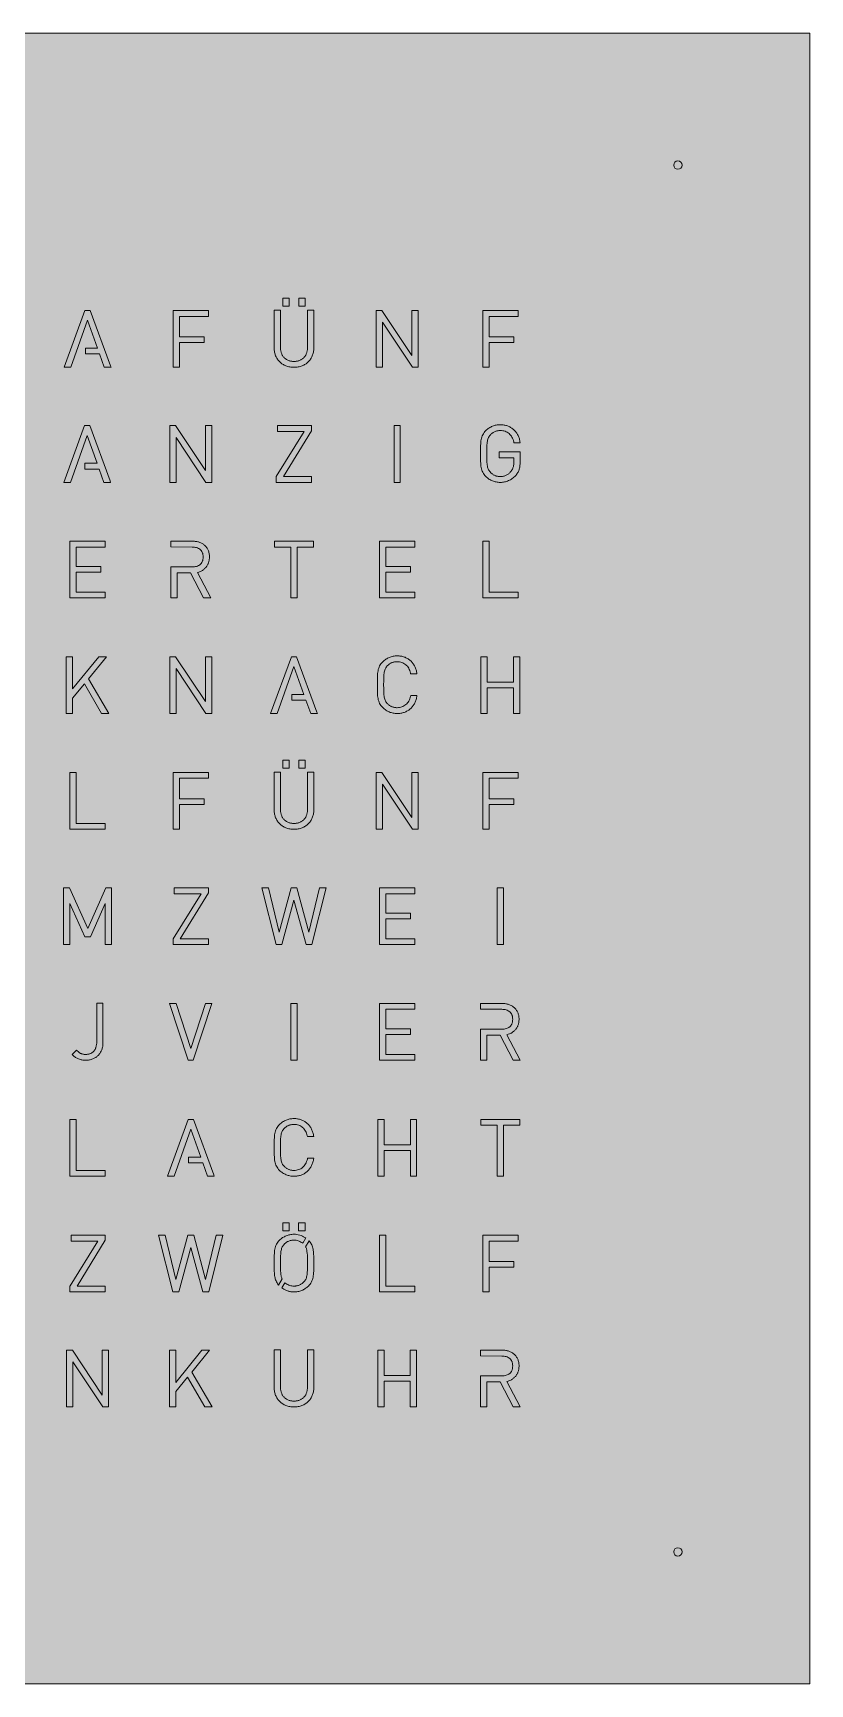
# Model space of a CAD drawing. Header units: inches. Extents: x 0 to 500, y 0 to 500.
# Drawn here: x 264.7 to 500, y 0 to 500 of the extents above; entities that cross this region are included whole.
import ezdxf

# ---------------------------------------------------------------- set-up
doc = ezdxf.new("R2010")
doc.units = ezdxf.units.IN
doc.header["$MEASUREMENT"] = 0
doc.layers.add('BUCHSTABEN', color=7, linetype='Continuous')

msp = doc.modelspace()

# ---------------------------------------------------------------- hatches: boundary and pattern name
at = {"layer": 'BUCHSTABEN'}
h = msp.add_hatch(color=38, dxfattribs=at)
h.dxf.hatch_style = 2
h.paths.add_polyline_path([(0, 0), (500, 0), (500, 500), (0, 500)])

# ---------------------------------------------------------------- linework, layer by layer
at = {"layer": 'BUCHSTABEN', "lineweight": 0}
for points in [[(0, 0), (500, 0), (500, 500), (0, 500), (0, 0)], [(282.03, 415.95), (280.46, 415.95), (274.14, 398.77), (276.18, 398.77), (281.25, 412.99), (284.25, 404.55), (280.6, 404.55), (280.6, 402.79), (284.88, 402.79), (286.32, 398.77), (288.36, 398.77), (288.19, 399.2), (282.03, 415.95)], [(317.84, 415.95), (307.16, 415.95), (307.16, 398.77), (309.06, 398.77), (309.06, 406.27), (316.54, 406.27), (316.54, 408.03), (309.06, 408.03), (309.06, 414.19), (317.84, 414.19), (317.84, 415.95)], [(349.74, 416.09), (347.84, 416.09), (347.84, 404.76), (347.84, 404.52), (347.82, 404.29), (347.8, 404.06), (347.77, 403.84), (347.73, 403.62), (347.68, 403.42), (347.62, 403.21), (347.55, 403.01), (347.48, 402.82), (347.39, 402.64), (347.3, 402.46), (347.2, 402.29), (347.09, 402.13), (346.98, 401.97), (346.86, 401.82), (346.73, 401.68), (346.59, 401.55), (346.44, 401.42), (346.29, 401.3), (346.14, 401.19), (345.97, 401.09), (345.8, 400.99), (345.62, 400.91), (345.44, 400.83), (345.25, 400.76), (345.05, 400.7), (344.85, 400.65), (344.64, 400.61), (344.43, 400.58), (344.21, 400.55), (343.98, 400.54), (343.75, 400.53), (343.52, 400.54), (343.3, 400.55), (343.08, 400.58), (342.86, 400.61), (342.65, 400.65), (342.45, 400.7), (342.26, 400.76), (342.06, 400.83), (341.88, 400.91), (341.7, 400.99), (341.53, 401.09), (341.37, 401.19), (341.21, 401.3), (341.06, 401.42), (340.91, 401.55), (340.78, 401.68), (340.64, 401.82), (340.52, 401.97), (340.41, 402.13), (340.3, 402.29), (340.2, 402.46), (340.11, 402.64), (340.03, 402.82), (339.95, 403.01), (339.89, 403.21), (339.83, 403.42), (339.78, 403.62), (339.74, 403.84), (339.7, 404.06), (339.68, 404.29), (339.67, 404.52), (339.66, 404.76), (339.66, 416.09), (337.76, 416.09), (337.76, 404.6), (337.76, 404.28), (337.79, 403.97), (337.82, 403.66), (337.87, 403.36), (337.93, 403.07), (338.01, 402.78), (338.1, 402.51), (338.2, 402.24), (338.31, 401.98), (338.44, 401.72), (338.58, 401.48), (338.72, 401.24), (338.88, 401.02), (339.06, 400.8), (339.24, 400.59), (339.43, 400.4), (339.64, 400.21), (339.85, 400.03), (340.07, 399.86), (340.3, 399.71), (340.55, 399.56), (340.8, 399.43), (341.06, 399.31), (341.33, 399.2), (341.6, 399.1), (341.89, 399.01), (342.18, 398.94), (342.48, 398.88), (342.79, 398.83), (343.1, 398.8), (343.42, 398.78), (343.75, 398.77), (344.08, 398.78), (344.4, 398.8), (344.71, 398.83), (345.02, 398.88), (345.32, 398.94), (345.61, 399.01), (345.9, 399.1), (346.18, 399.2), (346.44, 399.31), (346.7, 399.43), (346.95, 399.56), (347.2, 399.71), (347.43, 399.86), (347.65, 400.03), (347.87, 400.21), (348.07, 400.4), (348.26, 400.59), (348.44, 400.8), (348.62, 401.02), (348.78, 401.24), (348.93, 401.48), (349.06, 401.72), (349.19, 401.98), (349.3, 402.24), (349.4, 402.51), (349.49, 402.78), (349.57, 403.07), (349.63, 403.36), (349.68, 403.66), (349.71, 403.97), (349.73, 404.28), (349.74, 404.6), (349.74, 416.09)], [(340.34, 419.69), (342.33, 419.69), (342.33, 417.26), (340.34, 417.26), (340.34, 419.69)], [(345.17, 417.26), (347.16, 417.26), (347.16, 419.69), (345.17, 419.69), (345.17, 417.26)], [(381.35, 415.95), (379.45, 415.95), (379.45, 402.37), (370.4, 415.95), (368.65, 415.95), (368.65, 398.77), (370.55, 398.77), (370.55, 412.39), (379.6, 398.77), (381.35, 398.77), (381.35, 415.95)], [(411.59, 415.95), (400.91, 415.95), (400.91, 398.77), (402.81, 398.77), (402.81, 406.27), (410.29, 406.27), (410.29, 408.03), (402.81, 408.03), (402.81, 414.19), (411.59, 414.19), (411.59, 415.95)], [(281.9, 381.09), (280.33, 381.09), (274.01, 363.91), (276.05, 363.91), (281.12, 378.13), (284.12, 369.69), (280.46, 369.69), (280.46, 367.93), (284.74, 367.93), (286.18, 363.91), (288.22, 363.91), (288.06, 364.35), (281.9, 381.09)], [(318.85, 381.09), (316.95, 381.09), (316.95, 367.51), (307.9, 381.09), (306.15, 381.09), (306.15, 363.91), (308.05, 363.91), (308.05, 377.53), (317.1, 363.91), (318.85, 363.91), (318.85, 381.09)], [(349.1, 381.09), (338.74, 381.09), (338.74, 379.33), (346.85, 379.33), (338.4, 365.65), (338.4, 363.91), (349.1, 363.91), (349.1, 365.67), (340.57, 365.67), (349.1, 379.56), (349.1, 381.09)], [(374.05, 363.91), (375.95, 363.91), (375.95, 381.1), (374.05, 381.1), (374.05, 363.91)], [(406.23, 381.37), (405.92, 381.37), (405.61, 381.34), (405.31, 381.31), (405.01, 381.26), (404.71, 381.19), (404.42, 381.11), (404.14, 381.02), (403.86, 380.91), (403.58, 380.79), (403.32, 380.66), (403.06, 380.51), (402.8, 380.35), (402.56, 380.18), (402.32, 379.99), (402.09, 379.79), (401.87, 379.58), (401.58, 379.28), (401.33, 378.97), (401.11, 378.65), (400.93, 378.32), (400.77, 377.99), (400.64, 377.63), (400.53, 377.26), (400.44, 376.87), (400.38, 376.45), (400.32, 376.01), (400.29, 375.54), (400.27, 375.04), (400.24, 373.92), (400.24, 372.64), (400.24, 371.36), (400.25, 370.79), (400.27, 370.25), (400.29, 369.74), (400.32, 369.27), (400.38, 368.83), (400.44, 368.42), (400.53, 368.02), (400.64, 367.65), (400.77, 367.3), (400.93, 366.96), (401.11, 366.63), (401.33, 366.32), (401.58, 366.01), (401.87, 365.7), (402.09, 365.49), (402.32, 365.29), (402.56, 365.11), (402.8, 364.93), (403.06, 364.77), (403.32, 364.63), (403.58, 364.49), (403.86, 364.37), (404.14, 364.26), (404.42, 364.17), (404.71, 364.09), (405.01, 364.03), (405.31, 363.98), (405.61, 363.94), (405.92, 363.92), (406.23, 363.91), (406.56, 363.92), (406.88, 363.94), (407.21, 363.99), (407.52, 364.04), (407.84, 364.12), (408.15, 364.21), (408.45, 364.31), (408.75, 364.44), (409.03, 364.57), (409.32, 364.72), (409.59, 364.89), (409.85, 365.07), (410.11, 365.26), (410.35, 365.47), (410.59, 365.68), (410.81, 365.92), (410.99, 366.12), (411.16, 366.33), (411.31, 366.55), (411.46, 366.77), (411.59, 366.99), (411.7, 367.23), (411.81, 367.47), (411.9, 367.73), (411.98, 367.99), (412.05, 368.26), (412.11, 368.54), (412.16, 368.84), (412.19, 369.14), (412.22, 369.46), (412.24, 369.79), (412.24, 370.13), (412.24, 373.15), (405.91, 373.15), (405.91, 371.39), (410.34, 371.39), (410.34, 370.22), (410.33, 369.73), (410.29, 369.28), (410.26, 369.07), (410.22, 368.86), (410.18, 368.67), (410.12, 368.48), (410.06, 368.3), (410, 368.12), (409.92, 367.95), (409.84, 367.78), (409.74, 367.62), (409.64, 367.46), (409.53, 367.31), (409.41, 367.16), (409.26, 366.99), (409.11, 366.82), (408.94, 366.67), (408.77, 366.53), (408.59, 366.39), (408.4, 366.27), (408.2, 366.16), (408, 366.06), (407.79, 365.97), (407.58, 365.89), (407.37, 365.83), (407.15, 365.77), (406.92, 365.73), (406.69, 365.7), (406.46, 365.68), (406.23, 365.67), (406.02, 365.68), (405.82, 365.69), (405.61, 365.72), (405.41, 365.75), (405.21, 365.79), (405.02, 365.84), (404.83, 365.9), (404.64, 365.98), (404.46, 366.06), (404.28, 366.14), (404.11, 366.24), (403.94, 366.35), (403.78, 366.46), (403.62, 366.58), (403.47, 366.71), (403.32, 366.85), (403.13, 367.06), (402.96, 367.27), (402.81, 367.49), (402.67, 367.73), (402.56, 367.98), (402.47, 368.25), (402.39, 368.54), (402.32, 368.85), (402.27, 369.19), (402.22, 369.57), (402.19, 369.98), (402.17, 370.42), (402.14, 371.44), (402.14, 372.64), (402.14, 373.85), (402.17, 374.86), (402.19, 375.31), (402.22, 375.71), (402.27, 376.09), (402.32, 376.43), (402.39, 376.74), (402.47, 377.04), (402.56, 377.3), (402.67, 377.55), (402.81, 377.79), (402.96, 378.01), (403.13, 378.22), (403.32, 378.43), (403.47, 378.57), (403.62, 378.7), (403.78, 378.82), (403.94, 378.94), (404.11, 379.04), (404.28, 379.14), (404.46, 379.23), (404.64, 379.31), (404.83, 379.38), (405.02, 379.44), (405.21, 379.49), (405.41, 379.53), (405.61, 379.57), (405.82, 379.59), (406.02, 379.6), (406.23, 379.61), (406.61, 379.59), (406.97, 379.55), (407.33, 379.47), (407.67, 379.37), (407.99, 379.24), (408.3, 379.08), (408.59, 378.89), (408.86, 378.68), (409.12, 378.44), (409.35, 378.18), (409.57, 377.9), (409.76, 377.59), (409.93, 377.26), (410.08, 376.91), (410.2, 376.54), (410.3, 376.15), (410.35, 375.89), (412.26, 375.89), (412.19, 376.27), (412.13, 376.56), (412.07, 376.84), (411.99, 377.12), (411.91, 377.38), (411.81, 377.64), (411.7, 377.9), (411.59, 378.14), (411.46, 378.38), (411.33, 378.61), (411.19, 378.83), (411.04, 379.04), (410.88, 379.25), (410.71, 379.45), (410.54, 379.63), (410.35, 379.81), (410.16, 379.99), (409.96, 380.15), (409.76, 380.3), (409.55, 380.44), (409.33, 380.58), (409.1, 380.7), (408.87, 380.81), (408.63, 380.92), (408.38, 381.01), (408.13, 381.1), (407.88, 381.17), (407.61, 381.23), (407.35, 381.28), (407.08, 381.32), (406.8, 381.35), (406.52, 381.37), (406.23, 381.37)], [(286.59, 346.09), (275.91, 346.09), (275.91, 328.91), (286.59, 328.91), (286.59, 330.67), (277.81, 330.67), (277.81, 336.69), (285.29, 336.69), (285.29, 338.45), (277.81, 338.45), (277.81, 344.33), (286.59, 344.33), (286.59, 346.09)], [(313.08, 346.09), (306.46, 346.09), (306.46, 344.34), (312.92, 344.33), (313.29, 344.31), (313.64, 344.27), (313.97, 344.22), (314.28, 344.14), (314.57, 344.04), (314.85, 343.91), (315.1, 343.76), (315.21, 343.68), (315.32, 343.59), (315.43, 343.5), (315.53, 343.4), (315.62, 343.29), (315.71, 343.18), (315.79, 343.06), (315.86, 342.93), (315.93, 342.8), (315.99, 342.66), (316.05, 342.52), (316.1, 342.36), (316.14, 342.2), (316.17, 342.04), (316.22, 341.69), (316.24, 341.31), (316.22, 340.93), (316.17, 340.58), (316.14, 340.41), (316.1, 340.25), (316.05, 340.1), (315.99, 339.95), (315.93, 339.82), (315.86, 339.68), (315.79, 339.56), (315.71, 339.44), (315.62, 339.33), (315.53, 339.22), (315.43, 339.12), (315.32, 339.02), (315.21, 338.94), (315.1, 338.85), (314.85, 338.71), (314.57, 338.58), (314.28, 338.48), (313.97, 338.4), (313.64, 338.34), (313.29, 338.31), (312.92, 338.29), (306.46, 338.29), (306.46, 328.91), (308.36, 328.91), (308.36, 336.53), (312.39, 336.53), (316.34, 328.91), (318.54, 328.91), (314.5, 336.64), (314.9, 336.75), (315.29, 336.89), (315.65, 337.06), (315.83, 337.15), (316, 337.25), (316.16, 337.36), (316.32, 337.47), (316.47, 337.59), (316.62, 337.71), (316.76, 337.84), (316.9, 337.98), (317.03, 338.12), (317.15, 338.27), (317.27, 338.42), (317.38, 338.58), (317.48, 338.74), (317.58, 338.91), (317.66, 339.09), (317.75, 339.27), (317.82, 339.45), (317.89, 339.64), (317.95, 339.84), (318, 340.04), (318.04, 340.24), (318.08, 340.45), (318.11, 340.66), (318.13, 340.88), (318.14, 341.1), (318.14, 341.33), (318.14, 341.61), (318.12, 341.88), (318.09, 342.15), (318.04, 342.41), (317.99, 342.66), (317.92, 342.9), (317.84, 343.14), (317.75, 343.37), (317.65, 343.58), (317.54, 343.8), (317.42, 344), (317.29, 344.19), (317.15, 344.37), (317, 344.55), (316.84, 344.72), (316.67, 344.87), (316.5, 345.02), (316.31, 345.16), (316.12, 345.29), (315.92, 345.4), (315.72, 345.51), (315.5, 345.61), (315.28, 345.7), (315.06, 345.79), (314.83, 345.86), (314.59, 345.92), (314.35, 345.97), (314.11, 346.01), (313.86, 346.05), (313.6, 346.07), (313.34, 346.09), (313.08, 346.09)], [(349.64, 346.09), (337.86, 346.09), (337.86, 344.33), (342.79, 344.33), (342.79, 328.91), (344.69, 328.91), (344.69, 344.33), (349.64, 344.33), (349.64, 346.09)], [(380.34, 346.09), (369.66, 346.09), (369.66, 328.91), (380.34, 328.91), (380.34, 330.67), (371.56, 330.67), (371.56, 336.69), (379.04, 336.69), (379.04, 338.45), (371.56, 338.45), (371.56, 344.33), (380.34, 344.33), (380.34, 346.09)], [(402.81, 346.09), (400.91, 346.09), (400.91, 328.91), (411.59, 328.91), (411.59, 330.67), (402.81, 330.67), (402.81, 346.09)], [(286.95, 311.09), (284.61, 311.09), (276.71, 301.34), (276.71, 311.09), (274.8, 311.09), (274.8, 293.91), (276.71, 293.91), (276.71, 298.6), (280.28, 302.93), (285.46, 293.91), (287.7, 293.91), (281.56, 304.42), (286.95, 311.09)], [(318.85, 311.09), (316.95, 311.09), (316.95, 297.51), (307.9, 311.09), (306.15, 311.09), (306.15, 293.91), (308.05, 293.91), (308.05, 307.53), (317.1, 293.91), (318.85, 293.91), (318.85, 311.09)], [(344.53, 311.09), (342.96, 311.09), (336.64, 293.91), (338.68, 293.91), (343.75, 308.13), (346.75, 299.69), (343.1, 299.69), (343.1, 297.93), (347.38, 297.93), (348.82, 293.91), (350.85, 293.91), (350.7, 294.34), (344.53, 311.09)], [(374.99, 311.37), (374.68, 311.36), (374.38, 311.34), (374.07, 311.31), (373.77, 311.25), (373.48, 311.19), (373.19, 311.11), (372.9, 311.02), (372.62, 310.91), (372.35, 310.79), (372.08, 310.65), (371.82, 310.51), (371.56, 310.35), (371.32, 310.18), (371.08, 309.99), (370.85, 309.79), (370.63, 309.58), (370.34, 309.28), (370.09, 308.97), (369.87, 308.65), (369.69, 308.32), (369.53, 307.98), (369.4, 307.63), (369.29, 307.26), (369.2, 306.87), (369.14, 306.45), (369.09, 306.01), (369.05, 305.54), (369.03, 305.04), (369, 303.92), (369, 302.64), (369, 301.36), (369.01, 300.79), (369.03, 300.25), (369.05, 299.74), (369.09, 299.27), (369.14, 298.83), (369.2, 298.41), (369.29, 298.02), (369.4, 297.65), (369.53, 297.3), (369.69, 296.96), (369.87, 296.63), (370.09, 296.32), (370.34, 296.01), (370.63, 295.7), (370.85, 295.49), (371.08, 295.29), (371.32, 295.11), (371.56, 294.93), (371.82, 294.77), (372.08, 294.63), (372.35, 294.49), (372.62, 294.37), (372.9, 294.26), (373.19, 294.17), (373.48, 294.09), (373.77, 294.03), (374.07, 293.97), (374.38, 293.94), (374.68, 293.92), (374.99, 293.91), (375.28, 293.91), (375.56, 293.93), (375.84, 293.96), (376.12, 294), (376.38, 294.05), (376.64, 294.11), (376.9, 294.18), (377.15, 294.26), (377.39, 294.36), (377.63, 294.46), (377.86, 294.57), (378.09, 294.69), (378.31, 294.82), (378.52, 294.97), (378.72, 295.12), (378.92, 295.28), (379.1, 295.45), (379.29, 295.63), (379.46, 295.82), (379.62, 296.01), (379.78, 296.22), (379.93, 296.43), (380.07, 296.65), (380.2, 296.88), (380.33, 297.12), (380.44, 297.37), (380.55, 297.62), (380.64, 297.88), (380.73, 298.15), (380.81, 298.43), (380.87, 298.71), (380.93, 299.01), (381, 299.39), (379.12, 299.39), (379.06, 299.13), (378.96, 298.74), (378.84, 298.37), (378.69, 298.02), (378.52, 297.69), (378.33, 297.39), (378.12, 297.1), (377.88, 296.84), (377.63, 296.6), (377.35, 296.39), (377.06, 296.2), (376.75, 296.04), (376.43, 295.91), (376.09, 295.81), (375.74, 295.73), (375.37, 295.69), (374.99, 295.67), (374.78, 295.68), (374.58, 295.69), (374.38, 295.72), (374.18, 295.75), (373.98, 295.79), (373.78, 295.84), (373.59, 295.91), (373.41, 295.98), (373.22, 296.06), (373.05, 296.14), (372.87, 296.24), (372.7, 296.35), (372.54, 296.46), (372.38, 296.58), (372.23, 296.71), (372.08, 296.85), (371.89, 297.06), (371.72, 297.27), (371.57, 297.49), (371.44, 297.73), (371.33, 297.98), (371.23, 298.25), (371.15, 298.54), (371.08, 298.85), (371.03, 299.19), (370.99, 299.57), (370.96, 299.98), (370.93, 300.42), (370.91, 301.44), (370.9, 302.64), (370.91, 303.84), (370.93, 304.86), (370.96, 305.3), (370.99, 305.71), (371.03, 306.09), (371.08, 306.43), (371.15, 306.74), (371.23, 307.03), (371.33, 307.3), (371.44, 307.55), (371.57, 307.79), (371.72, 308.01), (371.89, 308.22), (372.08, 308.43), (372.23, 308.57), (372.38, 308.7), (372.54, 308.82), (372.7, 308.93), (372.87, 309.04), (373.05, 309.14), (373.22, 309.23), (373.41, 309.31), (373.59, 309.38), (373.78, 309.44), (373.98, 309.49), (374.18, 309.53), (374.38, 309.57), (374.58, 309.59), (374.78, 309.61), (374.99, 309.61), (375.37, 309.59), (375.74, 309.55), (376.09, 309.48), (376.42, 309.37), (376.74, 309.24), (377.05, 309.09), (377.33, 308.9), (377.6, 308.69), (377.85, 308.46), (378.08, 308.2), (378.29, 307.91), (378.48, 307.61), (378.65, 307.27), (378.8, 306.92), (378.92, 306.55), (379.02, 306.15), (379.07, 305.89), (381, 305.89), (380.93, 306.27), (380.87, 306.56), (380.81, 306.85), (380.73, 307.13), (380.64, 307.39), (380.55, 307.66), (380.44, 307.91), (380.33, 308.16), (380.2, 308.4), (380.07, 308.63), (379.93, 308.85), (379.78, 309.06), (379.62, 309.27), (379.46, 309.47), (379.29, 309.65), (379.1, 309.83), (378.92, 310), (378.72, 310.16), (378.52, 310.31), (378.31, 310.45), (378.09, 310.59), (377.86, 310.71), (377.63, 310.82), (377.39, 310.93), (377.15, 311.02), (376.9, 311.1), (376.64, 311.17), (376.38, 311.23), (376.12, 311.28), (375.84, 311.32), (375.56, 311.35), (375.28, 311.37), (374.99, 311.37)], [(412.13, 311.09), (410.23, 311.09), (410.23, 303.45), (402.26, 303.45), (402.26, 311.09), (400.37, 311.09), (400.37, 293.91), (402.26, 293.91), (402.26, 301.69), (410.23, 301.69), (410.23, 293.91), (412.13, 293.91), (412.13, 311.09)], [(277.81, 276.04), (275.91, 276.04), (275.91, 258.86), (286.59, 258.86), (286.59, 260.62), (277.81, 260.62), (277.81, 276.04)], [(317.84, 276.04), (307.16, 276.04), (307.16, 258.86), (309.06, 258.86), (309.06, 266.36), (316.54, 266.36), (316.54, 268.12), (309.06, 268.12), (309.06, 274.28), (317.84, 274.28), (317.84, 276.04)], [(349.74, 276.18), (347.84, 276.18), (347.84, 264.85), (347.84, 264.61), (347.82, 264.38), (347.8, 264.15), (347.77, 263.93), (347.73, 263.72), (347.68, 263.51), (347.62, 263.3), (347.55, 263.11), (347.48, 262.92), (347.39, 262.73), (347.3, 262.55), (347.2, 262.38), (347.09, 262.22), (346.98, 262.06), (346.86, 261.92), (346.73, 261.77), (346.59, 261.64), (346.44, 261.51), (346.29, 261.39), (346.14, 261.28), (345.97, 261.18), (345.8, 261.09), (345.62, 261), (345.44, 260.92), (345.25, 260.85), (345.05, 260.79), (344.85, 260.74), (344.64, 260.7), (344.43, 260.67), (344.21, 260.64), (343.98, 260.63), (343.75, 260.62), (343.52, 260.63), (343.3, 260.64), (343.08, 260.67), (342.86, 260.7), (342.65, 260.74), (342.45, 260.79), (342.26, 260.85), (342.06, 260.92), (341.88, 261), (341.7, 261.09), (341.53, 261.18), (341.37, 261.28), (341.21, 261.39), (341.06, 261.51), (340.91, 261.64), (340.78, 261.77), (340.64, 261.92), (340.52, 262.06), (340.41, 262.22), (340.3, 262.38), (340.2, 262.55), (340.11, 262.73), (340.03, 262.92), (339.95, 263.11), (339.89, 263.3), (339.83, 263.51), (339.78, 263.72), (339.74, 263.93), (339.7, 264.15), (339.68, 264.38), (339.67, 264.61), (339.66, 264.85), (339.66, 276.18), (337.76, 276.18), (337.76, 264.69), (337.76, 264.37), (337.79, 264.06), (337.82, 263.75), (337.87, 263.45), (337.93, 263.16), (338.01, 262.88), (338.1, 262.6), (338.2, 262.33), (338.31, 262.07), (338.44, 261.82), (338.58, 261.57), (338.72, 261.34), (338.88, 261.11), (339.06, 260.89), (339.24, 260.68), (339.43, 260.49), (339.64, 260.3), (339.85, 260.12), (340.07, 259.95), (340.3, 259.8), (340.55, 259.65), (340.8, 259.52), (341.06, 259.4), (341.33, 259.29), (341.6, 259.19), (341.89, 259.1), (342.18, 259.03), (342.48, 258.97), (342.79, 258.92), (343.1, 258.89), (343.42, 258.87), (343.75, 258.86), (344.08, 258.87), (344.4, 258.89), (344.71, 258.92), (345.02, 258.97), (345.32, 259.03), (345.61, 259.1), (345.9, 259.19), (346.18, 259.29), (346.44, 259.4), (346.7, 259.52), (346.95, 259.65), (347.2, 259.8), (347.43, 259.95), (347.65, 260.12), (347.87, 260.3), (348.07, 260.49), (348.26, 260.68), (348.44, 260.89), (348.62, 261.11), (348.78, 261.34), (348.93, 261.57), (349.06, 261.82), (349.19, 262.07), (349.3, 262.33), (349.4, 262.6), (349.49, 262.88), (349.57, 263.16), (349.63, 263.45), (349.68, 263.75), (349.71, 264.06), (349.73, 264.37), (349.74, 264.69), (349.74, 276.18)], [(340.34, 279.78), (342.33, 279.78), (342.33, 277.35), (340.34, 277.35), (340.34, 279.78)], [(345.17, 277.35), (347.16, 277.35), (347.16, 279.78), (345.17, 279.78), (345.17, 277.35)], [(381.35, 276.04), (379.45, 276.04), (379.45, 262.46), (370.4, 276.04), (368.65, 276.04), (368.65, 258.86), (370.55, 258.86), (370.55, 272.48), (379.6, 258.86), (381.35, 258.86), (381.35, 276.04)], [(411.59, 276.04), (400.91, 276.04), (400.91, 258.86), (402.81, 258.86), (402.81, 266.36), (410.29, 266.36), (410.29, 268.12), (402.81, 268.12), (402.81, 274.28), (411.59, 274.28), (411.59, 276.04)], [(288.52, 241.09), (286.73, 241.09), (281.32, 228.81), (275.77, 241.09), (273.98, 241.09), (273.98, 223.91), (275.88, 223.91), (275.88, 236.36), (280.46, 226.23), (282.13, 226.23), (286.62, 236.34), (286.62, 223.91), (288.52, 223.91), (288.52, 241.09)], [(317.85, 241.09), (307.5, 241.09), (307.5, 239.33), (315.6, 239.33), (307.15, 225.65), (307.15, 223.91), (317.85, 223.91), (317.85, 225.67), (309.33, 225.67), (317.85, 239.56), (317.85, 241.09)], [(353.48, 241.09), (351.48, 241.09), (348.24, 227.7), (344.65, 241.09), (342.85, 241.09), (339.26, 227.7), (336.01, 241.09), (334.02, 241.09), (338.32, 223.91), (340.09, 223.91), (343.75, 237.39), (347.4, 223.91), (349.18, 223.91), (353.48, 241.09)], [(380.34, 241.09), (369.66, 241.09), (369.66, 223.91), (380.34, 223.91), (380.34, 225.67), (371.56, 225.67), (371.56, 231.69), (379.04, 231.69), (379.04, 233.45), (371.56, 233.45), (371.56, 239.33), (380.34, 239.33), (380.34, 241.09)], [(405.3, 223.91), (407.2, 223.91), (407.2, 241.09), (405.3, 241.09), (405.3, 223.91)], [(285.91, 206.23), (284.01, 206.23), (284.01, 194.5), (284, 194.05), (283.95, 193.63), (283.89, 193.23), (283.84, 193.04), (283.79, 192.86), (283.73, 192.69), (283.67, 192.52), (283.6, 192.36), (283.52, 192.2), (283.44, 192.06), (283.35, 191.92), (283.25, 191.79), (283.15, 191.66), (283.04, 191.54), (282.92, 191.43), (282.8, 191.33), (282.67, 191.23), (282.54, 191.14), (282.4, 191.06), (282.25, 190.99), (282.1, 190.92), (281.94, 190.87), (281.78, 190.81), (281.61, 190.77), (281.43, 190.73), (281.25, 190.71), (281.06, 190.69), (280.87, 190.68), (280.67, 190.67), (280.42, 190.68), (280.19, 190.69), (279.98, 190.72), (279.78, 190.76), (279.6, 190.8), (279.42, 190.86), (279.26, 190.92), (279.11, 190.99), (278.97, 191.06), (278.83, 191.14), (278.58, 191.32), (278.35, 191.52), (278.13, 191.74), (277.9, 191.97), (276.58, 190.65), (276.82, 190.42), (277.01, 190.24), (277.21, 190.07), (277.41, 189.9), (277.62, 189.76), (277.84, 189.62), (278.06, 189.5), (278.29, 189.38), (278.53, 189.28), (278.77, 189.2), (279.02, 189.12), (279.28, 189.05), (279.54, 189), (279.81, 188.96), (280.09, 188.93), (280.37, 188.91), (280.67, 188.91), (280.96, 188.91), (281.24, 188.93), (281.52, 188.96), (281.79, 189.01), (282.06, 189.06), (282.32, 189.13), (282.57, 189.21), (282.81, 189.29), (283.05, 189.39), (283.28, 189.5), (283.49, 189.62), (283.71, 189.76), (283.91, 189.9), (284.1, 190.05), (284.29, 190.21), (284.47, 190.38), (284.64, 190.56), (284.79, 190.75), (284.94, 190.95), (285.08, 191.16), (285.21, 191.37), (285.33, 191.6), (285.44, 191.83), (285.54, 192.07), (285.62, 192.31), (285.7, 192.57), (285.76, 192.83), (285.82, 193.1), (285.86, 193.38), (285.89, 193.66), (285.91, 193.95), (285.91, 194.25), (285.91, 206.23)], [(318.92, 206.09), (316.91, 206.09), (312.5, 192.48), (308.09, 206.09), (306.08, 206.09), (311.73, 188.91), (313.27, 188.91), (318.92, 206.09)], [(342.8, 188.91), (344.7, 188.91), (344.7, 206.09), (342.8, 206.09), (342.8, 188.91)], [(380.34, 206.09), (369.66, 206.09), (369.66, 188.91), (380.34, 188.91), (380.34, 190.67), (371.56, 190.67), (371.56, 196.69), (379.04, 196.69), (379.04, 198.45), (371.56, 198.45), (371.56, 204.33), (380.34, 204.33), (380.34, 206.09)], [(406.83, 206.09), (400.21, 206.09), (400.21, 204.34), (406.67, 204.33), (407.03, 204.31), (407.39, 204.27), (407.72, 204.22), (408.03, 204.14), (408.32, 204.03), (408.6, 203.91), (408.85, 203.76), (408.96, 203.68), (409.07, 203.59), (409.18, 203.5), (409.28, 203.4), (409.37, 203.29), (409.46, 203.18), (409.54, 203.06), (409.61, 202.93), (409.68, 202.8), (409.74, 202.66), (409.8, 202.52), (409.85, 202.37), (409.89, 202.21), (409.92, 202.04), (409.97, 201.69), (409.99, 201.31), (409.97, 200.93), (409.92, 200.58), (409.89, 200.41), (409.84, 200.25), (409.8, 200.1), (409.74, 199.96), (409.68, 199.82), (409.61, 199.68), (409.54, 199.56), (409.46, 199.44), (409.37, 199.33), (409.28, 199.22), (409.18, 199.12), (409.07, 199.02), (408.96, 198.94), (408.85, 198.85), (408.6, 198.71), (408.32, 198.58), (408.03, 198.48), (407.72, 198.4), (407.39, 198.34), (407.03, 198.3), (406.67, 198.29), (400.21, 198.29), (400.21, 188.91), (402.11, 188.91), (402.11, 196.52), (406.14, 196.52), (410.09, 188.91), (412.29, 188.91), (408.25, 196.64), (408.65, 196.75), (409.04, 196.89), (409.4, 197.06), (409.58, 197.15), (409.75, 197.25), (409.91, 197.36), (410.07, 197.47), (410.23, 197.59), (410.37, 197.71), (410.51, 197.84), (410.65, 197.98), (410.78, 198.12), (410.9, 198.27), (411.02, 198.42), (411.13, 198.58), (411.23, 198.74), (411.33, 198.91), (411.41, 199.09), (411.5, 199.27), (411.57, 199.45), (411.64, 199.64), (411.7, 199.84), (411.75, 200.03), (411.79, 200.24), (411.83, 200.45), (411.86, 200.66), (411.88, 200.88), (411.89, 201.1), (411.89, 201.33), (411.89, 201.61), (411.87, 201.88), (411.83, 202.15), (411.79, 202.41), (411.74, 202.66), (411.67, 202.9), (411.59, 203.14), (411.5, 203.37), (411.4, 203.58), (411.29, 203.79), (411.17, 204), (411.04, 204.19), (410.9, 204.37), (410.75, 204.55), (410.59, 204.72), (410.42, 204.87), (410.25, 205.02), (410.06, 205.16), (409.87, 205.29), (409.67, 205.4), (409.47, 205.51), (409.25, 205.61), (409.04, 205.7), (408.81, 205.79), (408.58, 205.86), (408.34, 205.92), (408.1, 205.97), (407.86, 206.01), (407.61, 206.05), (407.35, 206.07), (407.09, 206.09), (406.83, 206.09)], [(277.81, 170.95), (275.91, 170.95), (275.91, 153.77), (286.59, 153.77), (286.59, 155.53), (277.81, 155.53), (277.81, 170.95)], [(313.28, 170.95), (311.72, 170.95), (305.4, 153.77), (307.43, 153.77), (312.5, 167.99), (315.5, 159.55), (311.85, 159.55), (311.85, 157.79), (316.13, 157.79), (317.57, 153.77), (319.61, 153.77), (319.45, 154.2), (313.28, 170.95)], [(343.74, 171.23), (343.43, 171.22), (343.12, 171.2), (342.82, 171.17), (342.52, 171.11), (342.23, 171.05), (341.94, 170.97), (341.65, 170.88), (341.37, 170.77), (341.1, 170.65), (340.83, 170.51), (340.57, 170.37), (340.31, 170.21), (340.07, 170.03), (339.83, 169.85), (339.6, 169.65), (339.38, 169.44), (339.09, 169.14), (338.84, 168.83), (338.62, 168.51), (338.44, 168.18), (338.28, 167.85), (338.15, 167.49), (338.04, 167.12), (337.95, 166.73), (337.89, 166.31), (337.84, 165.87), (337.8, 165.4), (337.78, 164.9), (337.75, 163.78), (337.75, 162.5), (337.75, 161.22), (337.76, 160.65), (337.78, 160.11), (337.8, 159.6), (337.84, 159.13), (337.89, 158.69), (337.95, 158.27), (338.04, 157.88), (338.15, 157.51), (338.28, 157.16), (338.44, 156.82), (338.62, 156.49), (338.84, 156.17), (339.09, 155.86), (339.38, 155.56), (339.6, 155.35), (339.83, 155.15), (340.07, 154.96), (340.31, 154.79), (340.57, 154.63), (340.83, 154.48), (341.1, 154.35), (341.37, 154.23), (341.65, 154.12), (341.94, 154.03), (342.23, 153.95), (342.52, 153.89), (342.82, 153.83), (343.12, 153.8), (343.43, 153.77), (343.74, 153.77), (344.03, 153.77), (344.31, 153.79), (344.59, 153.82), (344.86, 153.86), (345.13, 153.91), (345.39, 153.97), (345.65, 154.04), (345.9, 154.12), (346.14, 154.21), (346.38, 154.32), (346.61, 154.43), (346.83, 154.55), (347.05, 154.68), (347.26, 154.83), (347.47, 154.98), (347.66, 155.14), (347.85, 155.31), (348.03, 155.49), (348.2, 155.67), (348.37, 155.87), (348.53, 156.08), (348.68, 156.29), (348.82, 156.51), (348.95, 156.74), (349.07, 156.98), (349.19, 157.23), (349.29, 157.48), (349.39, 157.74), (349.48, 158.01), (349.55, 158.29), (349.62, 158.57), (349.68, 158.87), (349.75, 159.25), (347.87, 159.25), (347.81, 158.99), (347.71, 158.6), (347.59, 158.23), (347.44, 157.88), (347.27, 157.55), (347.08, 157.24), (346.87, 156.96), (346.63, 156.7), (346.37, 156.46), (346.1, 156.25), (345.81, 156.06), (345.5, 155.9), (345.18, 155.77), (344.84, 155.67), (344.49, 155.59), (344.12, 155.55), (343.74, 155.53), (343.53, 155.54), (343.33, 155.55), (343.12, 155.57), (342.92, 155.61), (342.73, 155.65), (342.53, 155.71), (342.34, 155.77), (342.15, 155.84), (341.97, 155.92), (341.79, 156.01), (341.62, 156.1), (341.45, 156.21), (341.29, 156.32), (341.13, 156.44), (340.98, 156.57), (340.83, 156.71), (340.64, 156.92), (340.47, 157.13), (340.32, 157.35), (340.19, 157.59), (340.07, 157.84), (339.98, 158.11), (339.9, 158.4), (339.83, 158.71), (339.78, 159.05), (339.74, 159.43), (339.7, 159.84), (339.68, 160.28), (339.66, 161.3), (339.65, 162.5), (339.66, 163.7), (339.68, 164.72), (339.7, 165.16), (339.74, 165.57), (339.78, 165.95), (339.83, 166.29), (339.9, 166.6), (339.98, 166.89), (340.07, 167.16), (340.19, 167.41), (340.32, 167.65), (340.47, 167.87), (340.64, 168.08), (340.83, 168.29), (340.98, 168.43), (341.13, 168.56), (341.29, 168.68), (341.45, 168.79), (341.62, 168.9), (341.79, 169), (341.97, 169.08), (342.15, 169.16), (342.34, 169.23), (342.53, 169.3), (342.73, 169.35), (342.92, 169.39), (343.12, 169.42), (343.33, 169.45), (343.53, 169.46), (343.74, 169.47), (344.12, 169.45), (344.49, 169.41), (344.84, 169.33), (345.17, 169.23), (345.49, 169.1), (345.8, 168.95), (346.08, 168.76), (346.35, 168.55), (346.6, 168.32), (346.83, 168.06), (347.04, 167.77), (347.23, 167.46), (347.4, 167.13), (347.54, 166.78), (347.67, 166.41), (347.77, 166.01), (347.82, 165.76), (349.75, 165.76), (349.68, 166.13), (349.62, 166.42), (349.55, 166.71), (349.48, 166.99), (349.39, 167.25), (349.29, 167.52), (349.19, 167.77), (349.07, 168.02), (348.95, 168.26), (348.82, 168.49), (348.68, 168.71), (348.53, 168.92), (348.37, 169.13), (348.2, 169.32), (348.03, 169.51), (347.85, 169.69), (347.66, 169.86), (347.47, 170.02), (347.26, 170.17), (347.05, 170.32), (346.83, 170.45), (346.61, 170.57), (346.38, 170.68), (346.14, 170.78), (345.9, 170.88), (345.65, 170.96), (345.39, 171.03), (345.13, 171.09), (344.86, 171.14), (344.59, 171.18), (344.31, 171.21), (344.03, 171.23), (343.74, 171.23)], [(380.89, 170.95), (378.99, 170.95), (378.99, 163.31), (371.02, 163.31), (371.02, 170.95), (369.11, 170.95), (369.11, 153.77), (371.02, 153.77), (371.02, 161.55), (378.99, 161.55), (378.99, 153.77), (380.89, 153.77), (380.89, 170.95)], [(412.13, 170.95), (400.37, 170.95), (400.37, 169.19), (405.29, 169.19), (405.29, 153.77), (407.19, 153.77), (407.19, 169.19), (412.13, 169.19), (412.13, 170.95)], [(286.6, 135.91), (276.24, 135.91), (276.24, 134.15), (284.35, 134.15), (275.94, 120.54), (275.9, 120.46), (275.9, 118.73), (286.6, 118.73), (286.6, 120.49), (278.08, 120.49), (286.6, 134.38), (286.6, 135.91)], [(322.23, 135.91), (320.23, 135.91), (316.99, 122.52), (313.4, 135.91), (311.6, 135.91), (308.01, 122.52), (304.76, 135.91), (302.77, 135.91), (307.07, 118.73), (308.84, 118.73), (312.5, 132.21), (316.15, 118.73), (317.93, 118.73), (322.23, 135.91)], [(344.19, 136.18), (344.63, 136.13), (345.06, 136.05), (345.48, 135.94), (345.89, 135.81), (346.29, 135.64), (346.68, 135.45), (347.05, 135.23), (347.31, 135.07), (346.4, 133.48), (346.11, 133.68), (345.85, 133.85), (345.57, 134), (345.29, 134.13), (345, 134.24), (344.69, 134.32), (344.39, 134.38), (344.07, 134.42), (343.75, 134.43), (343.54, 134.42), (343.34, 134.41), (343.14, 134.39), (342.94, 134.35), (342.74, 134.31), (342.55, 134.26), (342.36, 134.2), (342.17, 134.13), (341.99, 134.05), (341.81, 133.96), (341.64, 133.86), (341.47, 133.76), (341.3, 133.64), (341.14, 133.52), (340.99, 133.39), (340.84, 133.25), (340.65, 133.04), (340.48, 132.83), (340.33, 132.62), (340.2, 132.39), (340.09, 132.15), (340, 131.89), (339.92, 131.61), (339.85, 131.3), (339.8, 130.96), (339.75, 130.58), (339.72, 130.17), (339.69, 129.72), (339.67, 128.69), (339.66, 127.46), (339.66, 126.6), (339.67, 125.84), (339.7, 125.16), (339.74, 124.56), (339.79, 124.04), (339.87, 123.57), (339.91, 123.36), (339.97, 123.16), (340.03, 122.98), (340.09, 122.8), (340.15, 122.66), (339.08, 120.81), (338.79, 121.22), (338.61, 121.49), (338.45, 121.77), (338.32, 122.06), (338.2, 122.35), (338.1, 122.66), (338.01, 122.99), (337.95, 123.33), (337.89, 123.69), (337.85, 124.06), (337.82, 124.47), (337.79, 124.89), (337.78, 125.35), (337.76, 126.34), (337.76, 127.46), (337.76, 128.76), (337.79, 129.89), (337.81, 130.39), (337.85, 130.86), (337.9, 131.3), (337.96, 131.71), (338.05, 132.1), (338.16, 132.47), (338.29, 132.83), (338.45, 133.16), (338.64, 133.49), (338.86, 133.8), (339.11, 134.1), (339.39, 134.4), (339.61, 134.61), (339.84, 134.81), (340.08, 134.99), (340.32, 135.17), (340.58, 135.33), (340.84, 135.47), (341.11, 135.61), (341.39, 135.73), (341.67, 135.84), (341.95, 135.93), (342.24, 136.01), (342.54, 136.07), (342.84, 136.13), (343.14, 136.16), (343.44, 136.18), (343.75, 136.19), (344.19, 136.18)], [(340.34, 137.22), (342.33, 137.22), (342.33, 139.65), (340.34, 139.65), (340.34, 137.22)], [(345.16, 137.22), (347.16, 137.22), (347.16, 139.65), (345.16, 139.65), (345.16, 137.22)], [(371.56, 135.91), (369.66, 135.91), (369.66, 118.73), (380.34, 118.73), (380.34, 120.49), (371.56, 120.49), (371.56, 135.91)], [(411.59, 135.91), (400.91, 135.91), (400.91, 118.73), (402.81, 118.73), (402.81, 126.23), (410.29, 126.23), (410.29, 127.99), (402.81, 127.99), (402.81, 134.15), (411.59, 134.15), (411.59, 135.91)], [(348.32, 134.21), (347.28, 132.42), (347.35, 132.26), (347.42, 132.09), (347.49, 131.9), (347.55, 131.7), (347.6, 131.49), (347.65, 131.26), (347.69, 131.02), (347.75, 130.48), (347.8, 129.86), (347.82, 129.16), (347.83, 128.36), (347.84, 127.46), (347.83, 126.23), (347.8, 125.2), (347.78, 124.75), (347.75, 124.34), (347.7, 123.97), (347.65, 123.63), (347.58, 123.32), (347.5, 123.03), (347.41, 122.78), (347.3, 122.53), (347.17, 122.31), (347.02, 122.09), (346.85, 121.89), (346.66, 121.68), (346.51, 121.54), (346.35, 121.4), (346.19, 121.28), (346.03, 121.16), (345.86, 121.06), (345.69, 120.96), (345.51, 120.87), (345.32, 120.79), (345.14, 120.72), (344.95, 120.66), (344.76, 120.61), (344.56, 120.57), (344.36, 120.53), (344.16, 120.51), (343.95, 120.5), (343.75, 120.49), (343.41, 120.5), (343.08, 120.54), (342.76, 120.61), (342.44, 120.7), (342.14, 120.82), (341.84, 120.96), (341.56, 121.12), (341.29, 121.31), (340.99, 121.53), (340.08, 119.94), (340.33, 119.77), (340.71, 119.53), (341.11, 119.33), (341.32, 119.23), (341.53, 119.15), (341.74, 119.07), (341.95, 119), (342.17, 118.94), (342.39, 118.88), (342.61, 118.84), (342.83, 118.8), (343.06, 118.77), (343.29, 118.75), (343.52, 118.73), (343.75, 118.73), (344.05, 118.73), (344.36, 118.76), (344.66, 118.79), (344.96, 118.85), (345.25, 118.91), (345.55, 118.99), (345.83, 119.08), (346.11, 119.19), (346.39, 119.31), (346.66, 119.45), (346.92, 119.59), (347.17, 119.75), (347.42, 119.93), (347.66, 120.11), (347.89, 120.31), (348.11, 120.52), (348.39, 120.82), (348.64, 121.12), (348.86, 121.43), (349.04, 121.76), (349.2, 122.09), (349.34, 122.45), (349.45, 122.82), (349.53, 123.21), (349.6, 123.62), (349.65, 124.06), (349.69, 124.53), (349.71, 125.04), (349.74, 126.16), (349.74, 127.46), (349.74, 128.61), (349.72, 129.63), (349.7, 130.09), (349.68, 130.53), (349.64, 130.94), (349.59, 131.32), (349.53, 131.69), (349.46, 132.03), (349.37, 132.36), (349.26, 132.68), (349.13, 132.98), (348.98, 133.27), (348.81, 133.55), (348.61, 133.83), (348.32, 134.21)], [(287.6, 101.09), (285.7, 101.09), (285.7, 87.51), (276.65, 101.09), (274.9, 101.09), (274.9, 83.91), (276.8, 83.91), (276.8, 97.53), (285.85, 83.91), (287.6, 83.91), (287.6, 101.09)], [(318.2, 101.09), (315.86, 101.09), (307.95, 91.34), (307.95, 101.09), (306.05, 101.09), (306.05, 83.91), (307.95, 83.91), (307.95, 88.6), (311.53, 92.93), (316.71, 83.91), (318.95, 83.91), (312.81, 94.42), (318.2, 101.09)], [(349.74, 101.23), (347.83, 101.23), (347.83, 89.9), (347.83, 89.66), (347.82, 89.43), (347.79, 89.2), (347.76, 88.98), (347.72, 88.77), (347.67, 88.56), (347.61, 88.35), (347.55, 88.16), (347.47, 87.97), (347.39, 87.78), (347.3, 87.6), (347.2, 87.43), (347.09, 87.27), (346.98, 87.11), (346.85, 86.97), (346.72, 86.82), (346.59, 86.69), (346.44, 86.56), (346.29, 86.44), (346.13, 86.33), (345.97, 86.23), (345.8, 86.14), (345.62, 86.05), (345.43, 85.97), (345.25, 85.9), (345.05, 85.84), (344.85, 85.79), (344.64, 85.75), (344.42, 85.72), (344.2, 85.69), (343.98, 85.68), (343.75, 85.67), (343.52, 85.68), (343.29, 85.69), (343.08, 85.72), (342.86, 85.75), (342.65, 85.79), (342.45, 85.84), (342.25, 85.9), (342.06, 85.97), (341.88, 86.05), (341.7, 86.14), (341.53, 86.23), (341.36, 86.33), (341.21, 86.44), (341.05, 86.56), (340.91, 86.69), (340.77, 86.82), (340.64, 86.97), (340.52, 87.11), (340.41, 87.27), (340.3, 87.43), (340.2, 87.6), (340.11, 87.78), (340.03, 87.97), (339.95, 88.16), (339.88, 88.35), (339.83, 88.56), (339.78, 88.77), (339.73, 88.98), (339.7, 89.2), (339.68, 89.43), (339.67, 89.66), (339.66, 89.9), (339.66, 101.23), (337.76, 101.23), (337.76, 89.74), (337.77, 89.42), (337.79, 89.1), (337.82, 88.8), (337.87, 88.5), (337.94, 88.21), (338.01, 87.92), (338.1, 87.65), (338.2, 87.38), (338.31, 87.12), (338.44, 86.86), (338.58, 86.62), (338.73, 86.38), (338.89, 86.16), (339.06, 85.94), (339.24, 85.73), (339.43, 85.53), (339.64, 85.35), (339.85, 85.17), (340.07, 85), (340.31, 84.85), (340.55, 84.7), (340.8, 84.57), (341.06, 84.45), (341.33, 84.34), (341.6, 84.24), (341.89, 84.15), (342.18, 84.08), (342.48, 84.02), (342.79, 83.97), (343.1, 83.94), (343.42, 83.92), (343.75, 83.91), (344.08, 83.92), (344.4, 83.94), (344.71, 83.97), (345.02, 84.02), (345.32, 84.08), (345.61, 84.15), (345.9, 84.24), (346.17, 84.34), (346.44, 84.45), (346.7, 84.57), (346.95, 84.7), (347.2, 84.85), (347.43, 85), (347.65, 85.17), (347.86, 85.35), (348.07, 85.53), (348.26, 85.73), (348.44, 85.94), (348.61, 86.16), (348.77, 86.38), (348.92, 86.62), (349.06, 86.86), (349.19, 87.12), (349.3, 87.38), (349.4, 87.65), (349.49, 87.92), (349.57, 88.21), (349.63, 88.5), (349.68, 88.8), (349.71, 89.1), (349.73, 89.42), (349.74, 89.74), (349.74, 101.23)], [(380.88, 101.09), (378.98, 101.09), (378.98, 93.45), (371.01, 93.45), (371.01, 101.09), (369.11, 101.09), (369.11, 83.91), (371.01, 83.91), (371.01, 91.69), (378.98, 91.69), (378.98, 83.91), (380.88, 83.91), (380.88, 101.09)], [(406.83, 101.09), (400.21, 101.09), (400.21, 99.34), (406.67, 99.33), (407.03, 99.31), (407.39, 99.27), (407.72, 99.22), (408.03, 99.14), (408.32, 99.03), (408.6, 98.91), (408.85, 98.76), (408.96, 98.68), (409.07, 98.59), (409.18, 98.5), (409.28, 98.4), (409.37, 98.29), (409.46, 98.18), (409.54, 98.06), (409.61, 97.93), (409.68, 97.8), (409.74, 97.66), (409.8, 97.52), (409.85, 97.36), (409.89, 97.21), (409.92, 97.04), (409.97, 96.69), (409.99, 96.31), (409.97, 95.93), (409.92, 95.58), (409.89, 95.41), (409.84, 95.25), (409.8, 95.1), (409.74, 94.95), (409.68, 94.82), (409.61, 94.68), (409.54, 94.56), (409.46, 94.44), (409.37, 94.32), (409.28, 94.22), (409.18, 94.12), (409.07, 94.02), (408.96, 93.94), (408.85, 93.85), (408.6, 93.71), (408.32, 93.58), (408.03, 93.48), (407.72, 93.4), (407.39, 93.34), (407.03, 93.31), (406.67, 93.29), (400.21, 93.29), (400.21, 83.91), (402.11, 83.91), (402.11, 91.52), (406.14, 91.52), (410.09, 83.91), (412.29, 83.91), (408.25, 91.64), (408.65, 91.75), (409.04, 91.89), (409.4, 92.06), (409.58, 92.15), (409.75, 92.25), (409.91, 92.36), (410.07, 92.47), (410.23, 92.59), (410.37, 92.71), (410.51, 92.84), (410.65, 92.98), (410.78, 93.12), (410.9, 93.27), (411.02, 93.42), (411.13, 93.58), (411.23, 93.74), (411.33, 93.91), (411.41, 94.09), (411.5, 94.27), (411.57, 94.45), (411.64, 94.64), (411.7, 94.83), (411.75, 95.03), (411.79, 95.24), (411.83, 95.45), (411.86, 95.66), (411.88, 95.88), (411.89, 96.1), (411.89, 96.33), (411.89, 96.61), (411.87, 96.88), (411.83, 97.15), (411.79, 97.41), (411.74, 97.66), (411.67, 97.9), (411.59, 98.14), (411.5, 98.37), (411.4, 98.58), (411.29, 98.79), (411.17, 99), (411.04, 99.19), (410.9, 99.37), (410.75, 99.55), (410.59, 99.71), (410.42, 99.87), (410.25, 100.02), (410.06, 100.16), (409.87, 100.29), (409.67, 100.4), (409.47, 100.51), (409.25, 100.61), (409.04, 100.7), (408.81, 100.78), (408.58, 100.86), (408.34, 100.92), (408.1, 100.97), (407.86, 101.02), (407.61, 101.05), (407.35, 101.07), (407.09, 101.09), (406.83, 101.09)]]:
    msp.add_lwpolyline(points, dxfattribs=at)
for points in [[(460, 461.25), (459.31, 461.25), (458.75, 460.69), (458.75, 460), (458.75, 459.31), (459.31, 458.75), (460, 458.75), (460.69, 458.75), (461.25, 459.31), (461.25, 460), (461.25, 460.69), (460.69, 461.25), (460, 461.25)], [(460, 41.25), (459.31, 41.25), (458.75, 40.69), (458.75, 40), (458.75, 39.31), (459.31, 38.75), (460, 38.75), (460.69, 38.75), (461.25, 39.31), (461.25, 40), (461.25, 40.69), (460.69, 41.25), (460, 41.25)]]:
    msp.add_open_spline(points, degree=3, knots=[0, 0, 0, 0, 1, 1, 1, 2, 2, 2, 3, 3, 3, 4, 4, 4, 4], dxfattribs=at)

doc.saveas('drawing.dxf')
